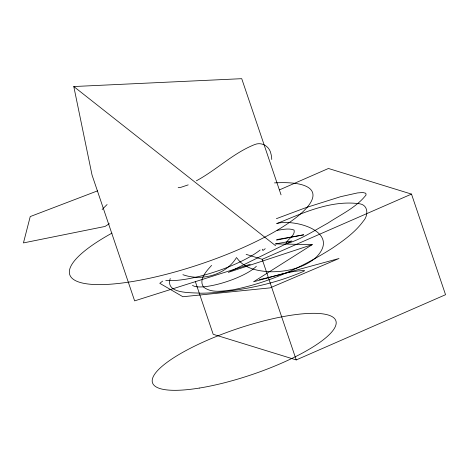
<?xml version="1.0" encoding="UTF-8"?>
<svg xmlns="http://www.w3.org/2000/svg" width="469" height="469" viewBox="0 0 469 469"><rect width="100%" height="100%" fill="white"/><g stroke="black" fill="none" stroke-linecap="round" stroke-linejoin="round"><path stroke-width="0.7" d="M170.241 278.51C164.918 294.251 191.587 292.404 200.339 293.207A161.899 40.264 -18.7 0 0 212.879 292.738C244.021 290.053 275.403 283.804 304.07 271.146L304.416 270.531C289.15 270.9 274.242 276.616 259.293 279.588M236.593 257.422C226.058 274.981 201.676 281.453 182.898 274.687M211.601 265.378C206.718 270.894 198.24 279.372 203.546 287.081C211.695 293.459 223.092 290.932 232.56 289.877C268.08 283.006 301.59 267.611 332.052 248.365C343.501 240.615 355.103 232.384 363.346 221.092C368.294 215.793 368.611 205.381 359.993 203.839C331.096 199.642 302.921 213.026 276.78 223.637M102.142 209.526L103.86 207.744A319.36 79.419 -18.7 0 1 107.096 204.543M162.637 281.119L159.782 283.323L182.904 296.736L270.08 287.878L339.017 258.495L253.571 281.793L312.266 244.619L275.784 243.909M109.347 223.701L105.044 226.451L23.45 242.919L30.233 216.567L97.634 190.824M196.405 180.782C216.619 169.889 233.374 152.953 254.884 144.487C261.866 141.685 269.622 146.492 270.9 153.715A375.605 93.407 -18.7 0 1 271.68 158.147L271.75 159.495M279.565 189.834L328.441 168.482L411.495 194.096L445.55 294.708L296.244 359.922L213.196 334.309L195.344 281.576M246.137 254.356L262.189 259.304L411.495 194.096M188.198 184.874L181.075 187.266L178.173 187.711M276.393 218.671L306.251 207.521L340.676 196.675L357.478 192.923L362.889 192.513L365.802 193.263L366.072 194.969C356.235 207.527 340.916 214.45 327.849 223.138C314.418 230.461 301.385 239.278 286.653 243.722L286.02 243.1C288.165 238.668 295.493 235.426 294.075 230.044C288.652 227.916 282.655 229.646 277.085 230.332M312.266 244.619L228.35 272.36L291.853 240.972L275.326 243.968M250.282 264.27L134.638 300.875L92.035 175.019L73.791 86.536L241.728 78.681L281.048 194.858M276.505 240.116L303.736 234.805L276.769 239.577M276.851 223.402C296.385 218.689 341.725 232.536 315.432 258.009C303.015 268.227 286.377 271.885 270.595 271.774C258.554 271.234 244.367 268.79 237.033 258.149M73.791 86.536L275.579 245.721M262.271 249.209L262.904 250.499A63.215 15.723 -18.7 0 0 265.231 248.676M262.189 259.304L296.244 359.922M260.137 250.024A58.05 14.439 -18.7 0 1 165.756 280.362M256.373 266.204A35.005 8.706 -18.7 0 1 222.963 282.819A35.005 8.706 -18.7 0 1 192.519 285.252M274.471 182.898A128.16 31.874 -18.7 0 1 276.915 230.408A128.16 31.874 -18.7 0 1 101.533 284.607A128.16 31.874 -18.7 0 1 111.991 233.111M199.255 388.08A96.778 24.066 -18.7 0 0 336.185 322.479A96.778 24.066 -18.7 0 0 197.156 344.891A96.778 24.066 -18.7 0 0 199.255 388.08"/></g></svg>
